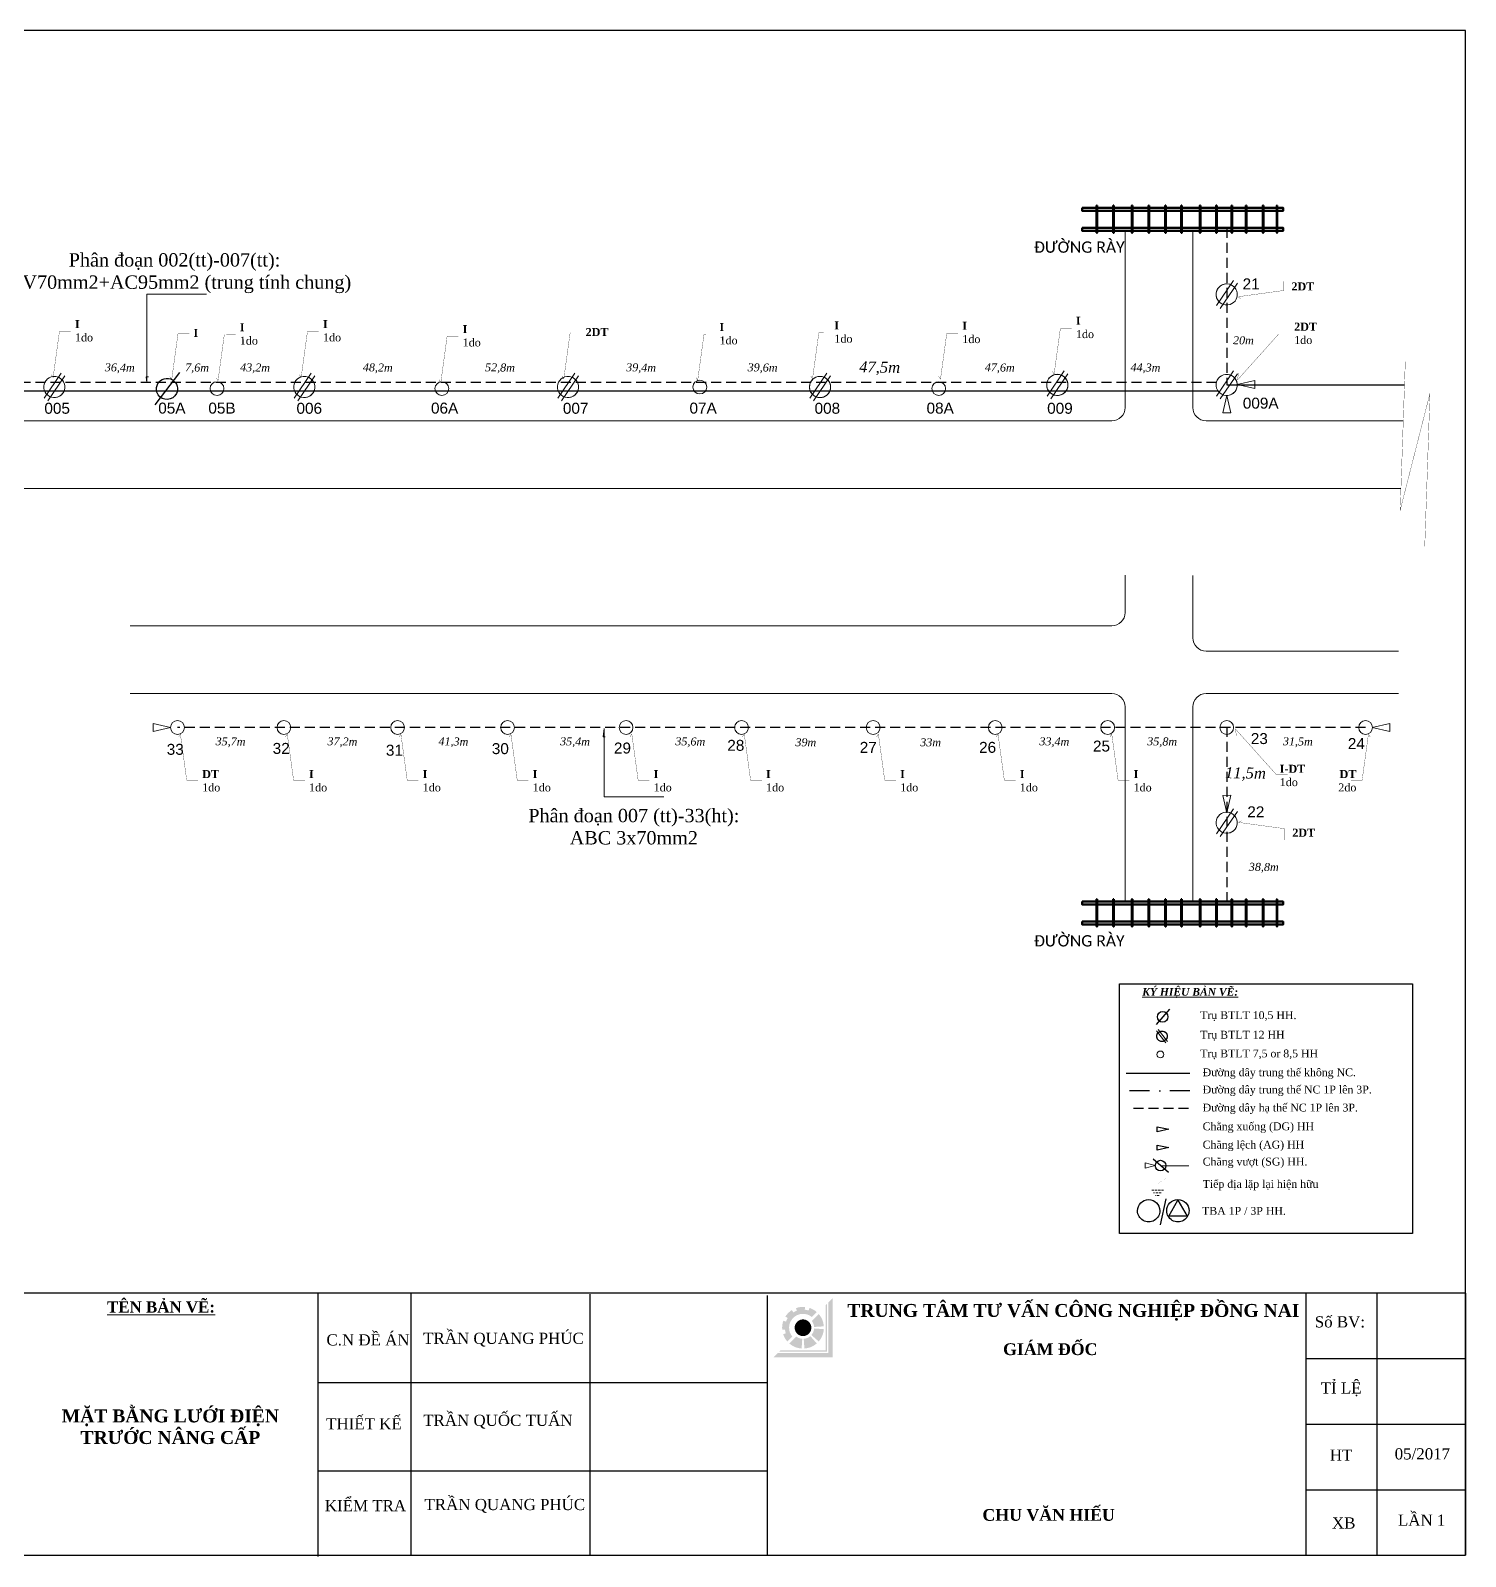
# Model space of a CAD drawing. Header units: metres. Extents: x 429925 to 893472, y 1245258 to 2552490.
# Drawn here: x 441184 to 441722, y 1260854 to 1261426 of the extents above; entities that cross this region are included whole.
import ezdxf

# ---------------------------------------------------------------- set-up
doc = ezdxf.new("R2010")
doc.units = ezdxf.units.M
doc.linetypes.add('DASHDOT', pattern=[1, 0.5, -0.25, 0, -0.25])
doc.linetypes.add('DASHED2', pattern=[0.375, 0.25, -0.125])
doc.layers.add('duong', color=2, linetype='Continuous', lineweight=15)
doc.layers.add('duong bao', color=3, linetype='Continuous', lineweight=13)
doc.layers.add('Khung ten', color=7, linetype='Continuous')
doc.layers.add('KHUNGBANVE', color=6, linetype='Continuous')
doc.styles.get("Standard").update_dxf_attribs({"font": 'arial.ttf'})
doc.styles.add('Unicode', font='times.ttf')

# ---------------------------------------------------------------- blocks, each defined once
blk = doc.blocks.new('A$C6542344A')
at = {"color": 9, "linetype": 'Continuous'}
for p, q in [((7.45, 9.82), (0, 1.2)), ((8.7, 8.62), (1.25, 0))]:
    blk.add_line(p, q, dxfattribs=at)
for points in [[(0.3, 4.92, -1), (8.24, 4.92, -1)], [(4.27, 0.95, -1), (4.27, 8.89, -1)]]:
    blk.add_lwpolyline(points, format="xyb", close=True, dxfattribs=at)
blk = doc.blocks.new('A$C46BF4DDC')
at = {"color": 9, "linetype": 'Continuous'}
blk.add_line((9.91, 11.46), (0, 0), dxfattribs=at)
blk.add_lwpolyline([(0.89, 5.61, -1), (8.82, 5.61, -1)], format="xyb", close=True, dxfattribs=at)
blk = doc.blocks.new('A$C7B825D87')
at = {"layer": 'duong bao', "color": 1, "linetype": 'DASHED2', "lineweight": 20, "ltscale": 4}
for p, q in [((1.21, 2.48), (7.13, 2.48)), ((2.41, 1.31), (5.91, 1.31)), ((3.34, 0), (4.99, 0))]:
    blk.add_line(p, q, dxfattribs=at)
at = {"layer": 'duong bao', "color": 1, "linetype": 'DASHED2', "lineweight": 20, "ltscale": 4, "const_width": 0.0325}
blk.add_lwpolyline([(0.01, 8.11), (4.17, 5.43), (4.17, 2.48)], dxfattribs=at)

msp = doc.modelspace()

# ---------------------------------------------------------------- hatches: boundary and pattern name
at = {"layer": 'duong bao', "lineweight": 50, "ltscale": 2}
h = msp.add_hatch(color=256, dxfattribs=at)
h.paths.add_polyline_path([(441607.48, 1261047, -1), (441608.25, 1261050.89, -1)], flags=17)
h.paths.add_polyline_path([(441608.25, 1261050.89, 1), (441607.48, 1261047, 1)], flags=17)
at = {"layer": 'Khung ten'}
h = msp.add_hatch(color=160, dxfattribs=at)
h.paths.add_polyline_path([(441484.4, 1260950.74), (441482.84, 1260949.17), (441482.84, 1260930.19), (441463.85, 1260930.19), (441462.29, 1260928.63), (441484.4, 1260928.63)])
h.paths.add_polyline_path([(441482.32, 1260948.65), (441481.8, 1260948.13), (441481.8, 1260931.23), (441464.9, 1260931.23), (441464.37, 1260930.71), (441482.32, 1260930.71)], flags=17)
for color, points in [(160, [(441478.49, 1260945.57, 0.10032), (441475.8, 1260947.11), (441475.47, 1260946.12, 0.055263), (441474.01, 1260946.43), (441474.11, 1260947.46, 0.110865), (441470.71, 1260947.04), (441471.06, 1260946.06, 0.055263), (441469.72, 1260945.41), (441469.16, 1260946.29, 0.110865), (441466.74, 1260943.87), (441467.62, 1260943.31, 0.055263), (441466.97, 1260941.97), (441465.98, 1260942.32, 0.110865), (441465.56, 1260938.92), (441466.6, 1260939.02, 0.055263), (441466.91, 1260937.56), (441465.92, 1260937.23, 0.10032), (441467.46, 1260934.53), (441469.31, 1260936.38, -0.904534), (441476.64, 1260943.72)]), (1, [(441476.47, 1260939.68, 1), (441470.22, 1260939.68, 1)])]:
    msp.add_hatch(color=color, dxfattribs=at).paths.add_polyline_path(points)
h = msp.add_hatch(color=104, dxfattribs=at)
h.paths.add_polyline_path([(441479.23, 1260944.83), (441476.64, 1260942.24, -0.149436), (441477.51, 1260939.96), (441481.15, 1260940.2, 0.16445)])
h.paths.add_polyline_path([(441481.15, 1260939.16), (441477.51, 1260939.4, -0.16445), (441476.48, 1260936.94), (441479.23, 1260934.53, 0.16445)])
h.paths.add_polyline_path([(441478.49, 1260933.8), (441476.09, 1260936.54, -0.16445), (441473.62, 1260935.52), (441473.87, 1260931.88, 0.16445)])
h.paths.add_polyline_path([(441472.82, 1260931.88), (441473.07, 1260935.52, -0.149436), (441470.79, 1260936.39), (441468.2, 1260933.8, 0.16445)])

# ---------------------------------------------------------------- linework, layer by layer
at = {"color": 4, "linetype": 'Continuous', "lineweight": 18}
for p, q in [((441619.44, 1261284.62), (441619.44, 1261351.07)), ((441594.04, 1261284.62), (441594.04, 1261350.72)), ((441227.5, 1261327.18), (441249.8, 1261327.18)), ((440909.42, 1261279.62), (441589.04, 1261279.62)), ((441574.82, 1261279.62), (441589.04, 1261279.62)), ((441588.9, 1261279.62), (441589.04, 1261279.62)), ((441624.44, 1261279.62), (441696.82, 1261279.62)), ((441624.44, 1261279.62), (441698.29, 1261279.62)), ((441168.42, 1261254.22), (441697.41, 1261254.22)), ((441594.04, 1261207.79), (441594.04, 1261221.78)), ((441619.44, 1261198.31), (441619.44, 1261221.61)), ((441594.04, 1261207.79), (441594.04, 1261218.66)), ((441619.44, 1261198.31), (441619.44, 1261209.18)), ((441221.2, 1261202.79), (441589.04, 1261202.79)), ((441624.44, 1261193.31), (441696.56, 1261193.31)), ((441221.2, 1261177.39), (441589.04, 1261177.39)), ((441624.44, 1261177.39), (441696.56, 1261177.39)), ((441594.04, 1261099.44), (441594.04, 1261172.39)), ((441619.44, 1261099.44), (441619.44, 1261172.39)), ((441398.84, 1261138.7), (441421.15, 1261138.7))]:
    msp.add_line(p, q, dxfattribs=at)
at = {"color": 5, "linetype": 'DASHED2', "lineweight": 30, "ltscale": 15}
for p, q in [((441632.14, 1261351.99), (441632.14, 1261293.11)), ((441628.27, 1261294.02), (440972.92, 1261294.02)), ((441684.19, 1261164.69), (441238.93, 1261164.69)), ((441632.14, 1261164.89), (441632.14, 1261098.32)), ((441597.18, 1261021.98), (441618.38, 1261021.98))]:
    msp.add_line(p, q, dxfattribs=at)
at = {"color": 1, "lineweight": 30, "ltscale": 15}
for p, q in [((441628.93, 1261290.77), (440920.89, 1261290.77)), ((441632.14, 1261293.11), (441698.75, 1261293.11)), ((441618.35, 1261034.95), (441594.51, 1261034.95))]:
    msp.add_line(p, q, dxfattribs=at)
at = {"color": 1, "linetype": 'DASHDOT', "lineweight": 30, "ltscale": 15}
msp.add_line((441618.35, 1261028.49), (441594.51, 1261028.49), dxfattribs=at)
at = {"color": 7, "linetype": 'Continuous'}
msp.add_line((441609.26, 1260988.01), (441607.18, 1260978.24), dxfattribs=at)
at = {"color": 9, "linetype": 'Continuous'}
msp.add_lwpolyline([(440908.8, 1260854.45), (441721.6, 1260854.45), (441721.6, 1261425.95), (440908.8, 1261425.95)], close=True, dxfattribs=at)
at = {"color": 4, "linetype": 'Continuous', "lineweight": 18}
for points in [[(441228.05, 1261296.12), (441227.16, 1261296.15), (441227.5, 1261294.02), (441227.5, 1261327.18)], [(441636.1, 1261293.22), (441642.62, 1261291.74), (441642.61, 1261294.72), (441636.1, 1261293.22)], [(441632.14, 1261289.1), (441630.66, 1261282.59), (441633.64, 1261282.59), (441632.14, 1261289.1)], [(441236.3, 1261164.67), (441229.79, 1261163.19), (441229.8, 1261166.18), (441236.3, 1261164.67)], [(441399.18, 1261161.24), (441398.41, 1261161.24), (441398.84, 1261164.3), (441398.84, 1261138.7)], [(441686.7, 1261164.67), (441693.21, 1261163.19), (441693.2, 1261166.18), (441686.7, 1261164.67)], [(441632.21, 1261132.75), (441633.69, 1261139.26), (441630.7, 1261139.25), (441632.21, 1261132.75)]]:
    msp.add_lwpolyline(points, dxfattribs=at)
for points in [[(441251.16, 1261291.73, -1), (441256.32, 1261291.73, -1)], [(441335.43, 1261291.73, -1), (441340.59, 1261291.73, -1)], [(441432.11, 1261292.32, -1), (441437.27, 1261292.32, -1)], [(441475.77, 1261292.32, -1), (441483.71, 1261292.32, -1)], [(441521.61, 1261291.73, -1), (441526.77, 1261291.73, -1)], [(441564.67, 1261293.11, -1), (441572.61, 1261293.11, -1)], [(441236.35, 1261164.69, -1), (441241.51, 1261164.69, -1)], [(441276.25, 1261164.69, -1), (441281.41, 1261164.69, -1)], [(441318.84, 1261164.69, -1), (441324, 1261164.69, -1)], [(441360.08, 1261164.69, -1), (441365.24, 1261164.69, -1)], [(441404.47, 1261164.69, -1), (441409.63, 1261164.69, -1)], [(441447.73, 1261164.69, -1), (441452.89, 1261164.69, -1)], [(441497.07, 1261164.69, -1), (441502.22, 1261164.69, -1)], [(441542.8, 1261164.69, -1), (441547.96, 1261164.69, -1)], [(441584.94, 1261164.69, -1), (441590.1, 1261164.69, -1)], [(441629.56, 1261164.69, -1), (441634.72, 1261164.69, -1)], [(441681.61, 1261164.69, -1), (441686.77, 1261164.69, -1)], [(441605.98, 1261042.12, -1), (441608.56, 1261042.12, -1)]]:
    msp.add_lwpolyline(points, format="xyb", close=True, dxfattribs=at)
at = {"color": 7, "linetype": 'Continuous'}
for points in [[(441591.99, 1261068.62), (441701.7, 1261068.62), (441701.7, 1260975.04), (441591.99, 1260975.04)], [(441606.06, 1261015.01), (441610.45, 1261014.06), (441606.06, 1261013.11)], [(441606.06, 1261008.17), (441610.45, 1261007.22), (441606.06, 1261006.27)], [(441610.38, 1260981.49), (441613.84, 1260987.49), (441617.3, 1260981.49)]]:
    msp.add_lwpolyline(points, close=True, dxfattribs=at)
at = {"color": 9, "linetype": 'Continuous'}
for points in [[(441607.48, 1261047, -1), (441608.25, 1261050.89, -1)], [(441609.81, 1261048.56, -1), (441605.92, 1261049.33, -1)]]:
    msp.add_lwpolyline(points, format="xyb", close=True, dxfattribs=at)
at = {"color": 4, "linetype": 'Continuous', "lineweight": 18}
msp.add_lwpolyline([(441605.36, 1261000.45), (441601.63, 1260999.46), (441601.63, 1261001.45)], close=True, dxfattribs=at)
at = {"color": 7, "linetype": 'Continuous'}
for points in [[(441598.7, 1260983.53, -1), (441607.09, 1260983.56, -1)], [(441609.63, 1260983.53, -1), (441618.02, 1260983.56, -1)]]:
    msp.add_lwpolyline(points, format="xyb", close=True, dxfattribs=at)
at = {"color": 4, "linetype": 'Continuous', "lineweight": 18}
for centre, start, end in [((441589.04, 1261284.62), 270, 0), ((441624.44, 1261284.62), 180, 270), ((441589.04, 1261207.79), 270, 0), ((441624.44, 1261198.31), 180, 270), ((441589.04, 1261172.39), 0, 90), ((441624.44, 1261172.39), 90, 180)]:
    msp.add_arc(centre, 5, start, end, dxfattribs=at)
at = {"layer": 'duong bao', "lineweight": 18, "ltscale": 2}
msp.add_line((441617.99, 1261000.4), (441607.4, 1261000.4), dxfattribs=at)
at = {"layer": 'duong bao', "lineweight": 50, "ltscale": 2}
for points in [[(441577.99, 1261359.49), (441653.26, 1261359.49), (441653.26, 1261358.36), (441577.99, 1261358.36)], [(441583.59, 1261360.33), (441583.34, 1261360.33), (441583.34, 1261350.15), (441583.59, 1261350.15)], [(441589.88, 1261360.33), (441589.63, 1261360.33), (441589.63, 1261350.15), (441589.88, 1261350.15)], [(441596.78, 1261360.33), (441596.54, 1261360.33), (441596.54, 1261350.15), (441596.78, 1261350.15)], [(441603.07, 1261360.33), (441602.83, 1261360.33), (441602.83, 1261350.15), (441603.07, 1261350.15)], [(441609.37, 1261360.33), (441609.12, 1261360.33), (441609.12, 1261350.15), (441609.37, 1261350.15)], [(441615.35, 1261360.33), (441615.11, 1261360.33), (441615.11, 1261350.15), (441615.35, 1261350.15)], [(441622.26, 1261360.33), (441622.01, 1261360.33), (441622.01, 1261350.15), (441622.26, 1261350.15)], [(441628.39, 1261360.33), (441628.15, 1261360.33), (441628.15, 1261350.15), (441628.39, 1261350.15)], [(441634.23, 1261360.33), (441633.98, 1261360.33), (441633.98, 1261350.15), (441634.23, 1261350.15)], [(441639.6, 1261360.33), (441639.35, 1261360.33), (441639.35, 1261350.15), (441639.6, 1261350.15)], [(441645.89, 1261360.33), (441645.64, 1261360.33), (441645.64, 1261350.15), (441645.89, 1261350.15)], [(441651.1, 1261360.33), (441650.86, 1261360.33), (441650.86, 1261350.15), (441651.1, 1261350.15)], [(441577.99, 1261351.99), (441653.26, 1261351.99), (441653.26, 1261350.86), (441577.99, 1261350.86)], [(441577.99, 1261099.44), (441653.26, 1261099.44), (441653.26, 1261098.32), (441577.99, 1261098.32)], [(441583.59, 1261100.29), (441583.34, 1261100.29), (441583.34, 1261090.11), (441583.59, 1261090.11)], [(441589.88, 1261100.29), (441589.63, 1261100.29), (441589.63, 1261090.11), (441589.88, 1261090.11)], [(441596.78, 1261100.29), (441596.54, 1261100.29), (441596.54, 1261090.11), (441596.78, 1261090.11)], [(441603.07, 1261100.29), (441602.83, 1261100.29), (441602.83, 1261090.11), (441603.07, 1261090.11)], [(441609.37, 1261100.29), (441609.12, 1261100.29), (441609.12, 1261090.11), (441609.37, 1261090.11)], [(441615.35, 1261100.29), (441615.11, 1261100.29), (441615.11, 1261090.11), (441615.35, 1261090.11)], [(441622.26, 1261100.29), (441622.01, 1261100.29), (441622.01, 1261090.11), (441622.26, 1261090.11)], [(441628.39, 1261100.29), (441628.15, 1261100.29), (441628.15, 1261090.11), (441628.39, 1261090.11)], [(441634.23, 1261100.29), (441633.98, 1261100.29), (441633.98, 1261090.11), (441634.23, 1261090.11)], [(441639.6, 1261100.29), (441639.35, 1261100.29), (441639.35, 1261090.11), (441639.6, 1261090.11)], [(441645.89, 1261100.29), (441645.64, 1261100.29), (441645.64, 1261090.11), (441645.89, 1261090.11)], [(441651.1, 1261100.29), (441650.86, 1261100.29), (441650.86, 1261090.11), (441651.1, 1261090.11)], [(441577.99, 1261091.94), (441653.26, 1261091.94), (441653.26, 1261090.82), (441577.99, 1261090.82)]]:
    msp.add_lwpolyline(points, close=True, dxfattribs=at)
at = {"layer": 'duong bao', "color": 4, "lineweight": 15, "ltscale": 2, "const_width": 0.1}
for points in [[(441637.36, 1261325.47), (441636.34, 1261326.15), (441653.57, 1261328.51), (441653.59, 1261332.73)], [(441191.65, 1261296.93), (441192.33, 1261295.91), (441194.69, 1261313.14), (441198.91, 1261313.16)], [(441236.08, 1261296.15), (441236.77, 1261295.13), (441239.13, 1261312.36), (441243.34, 1261312.37)], [(441253.44, 1261295.74), (441254.12, 1261294.72), (441256.48, 1261311.95), (441260.7, 1261311.97)], [(441284.6, 1261296.95), (441285.28, 1261295.93), (441287.64, 1261313.16), (441291.86, 1261313.17)], [(441336.93, 1261295.05), (441337.62, 1261294.03), (441339.97, 1261311.26), (441344.19, 1261311.28)], [(441383.04, 1261296.47), (441383.72, 1261295.45), (441386.08, 1261312.68), (441390.3, 1261312.7)], [(441433.2, 1261295.84), (441433.88, 1261294.82), (441436.24, 1261312.05), (441440.46, 1261312.07)], [(441476.24, 1261296.46), (441476.92, 1261295.44), (441479.28, 1261312.67), (441483.5, 1261312.69)], [(441524.19, 1261296.31), (441524.87, 1261295.29), (441527.23, 1261312.52), (441531.45, 1261312.54)], [(441566.76, 1261298.18), (441567.45, 1261297.16), (441569.81, 1261314.39), (441574.02, 1261314.4)], [(441636.58, 1261297.61), (441636.15, 1261294.94), (441651.61, 1261312.18), (441655.82, 1261312.2)], [(441239.35, 1261161.15), (441240.03, 1261162.17), (441242.39, 1261144.94), (441246.61, 1261144.92)], [(441279.4, 1261161.15), (441280.08, 1261162.17), (441282.44, 1261144.94), (441286.66, 1261144.92)], [(441321.98, 1261161.15), (441322.66, 1261162.17), (441325.02, 1261144.94), (441329.23, 1261144.92)], [(441363.21, 1261161.15), (441363.89, 1261162.17), (441366.25, 1261144.94), (441370.47, 1261144.92)], [(441408.52, 1261161.15), (441409.2, 1261162.17), (441411.56, 1261144.94), (441415.78, 1261144.92)], [(441450.66, 1261161.15), (441451.34, 1261162.17), (441453.7, 1261144.94), (441457.92, 1261144.92)], [(441500.92, 1261161.15), (441501.6, 1261162.17), (441503.96, 1261144.94), (441508.17, 1261144.92)], [(441545.75, 1261161.15), (441546.43, 1261162.17), (441548.79, 1261144.94), (441553.01, 1261144.92)], [(441588.38, 1261161.15), (441589.06, 1261162.17), (441591.42, 1261144.94), (441595.63, 1261144.92)], [(441635.79, 1261161.5), (441635.36, 1261164.17), (441650.81, 1261146.92), (441655.03, 1261146.91)], [(441685.92, 1261161.15), (441685.24, 1261162.17), (441682.88, 1261144.94), (441678.66, 1261144.92)], [(441637.69, 1261129.79), (441636.67, 1261129.1), (441653.9, 1261126.75), (441653.92, 1261122.53)]]:
    msp.add_lwpolyline(points, dxfattribs=at)
at = {"layer": 'duong bao', "lineweight": 50, "ltscale": 2, "const_width": 0.1}
msp.add_lwpolyline([(441699.06, 1261301.92), (441697.14, 1261246.14), (441708.3, 1261289.95), (441706.35, 1261232.6)], dxfattribs=at)
at = {"layer": 'KHUNGBANVE', "color": 2}
for p, q in [((441721.6, 1260952.61), (440908.8, 1260952.61)), ((441291.59, 1260853.93), (441291.59, 1260952.61)), ((441326.49, 1260854.15), (441326.49, 1260952.61)), ((441393.57, 1260854.45), (441393.57, 1260952.31)), ((441460.03, 1260854.45), (441460.03, 1260951.79)), ((441661.96, 1260854.23), (441661.96, 1260952.61)), ((441688.47, 1260854.23), (441688.47, 1260952.61)), ((441721.6, 1260952.61), (441721.6, 1260854.45)), ((441721.6, 1260928.02), (441661.96, 1260928.02)), ((441460.03, 1260918.97), (441291.59, 1260918.97)), ((441721.6, 1260903.42), (441661.96, 1260903.42)), ((441460.03, 1260885.91), (441291.59, 1260885.91)), ((441721.6, 1260878.83), (441661.96, 1260878.83)), ((440908.8, 1260854.45), (441721.6, 1260854.45))]:
    msp.add_line(p, q, dxfattribs=at)

# ---------------------------------------------------------------- block references
at = {"color": 4, "linetype": 'Continuous', "lineweight": 18, "rotation": 3.556768670584676}
msp.add_blockref('A$C46BF4DDC', (441230.5, 1261285.7), dxfattribs=at)
at = {"color": 4, "linetype": 'Continuous', "lineweight": 18, "yscale": 0.5, "zscale": 0.5}
for p, xscale, rotation in [((441605.7, 1261053.41), 0.5000000000041764, 359.9423113320694), ((441604.54, 1261002.88), 0.5000000000211088, 269.9863334116617)]:
    msp.add_blockref('A$C46BF4DDC', p, dxfattribs=dict(at, xscale=xscale, rotation=rotation))
at = {"layer": 'duong bao', "lineweight": 50, "ltscale": 2, "rotation": 6.606267553562861}
for p in [(441628.46, 1261321.64), (441189.11, 1261286.94), (441282.77, 1261286.94), (441381.6, 1261286.94), (441476.06, 1261286.94), (441564.96, 1261287.73), (441628.46, 1261287.73), (441628.46, 1261123.63)]:
    msp.add_blockref('A$C6542344A', p, dxfattribs=at)
at = {"layer": 'duong bao', "lineweight": 50, "ltscale": 2, "xscale": 0.4999999999677948, "yscale": 0.5, "zscale": 0.5, "rotation": 78.73382310779768}
msp.add_blockref('A$C6542344A', (441609.86, 1261046.37), dxfattribs=at)
at = {"layer": 'duong bao', "lineweight": 50, "ltscale": 2, "xscale": -0.8000000000029104, "yscale": 0.7999999999883585, "zscale": 0.8}
msp.add_blockref('A$C7B825D87', (441609.45, 1260989.25), dxfattribs=at)

# ---------------------------------------------------------------- texts
at = {"color": 4, "linetype": 'Continuous', "lineweight": 18, "attachment_point": 5}
for s, insert, char_height, width in [('\\C7;\\fCalibri|b0|i0|;\\H4.2333171844482;ĐƯỜNG RÀY', (441576.88, 1261344.74), 4.2333, 63.5), ('{\\fTimes New Roman|b0|i0|c0|p18;\\C7;Phân đoạn 002(tt)-007(tt):\\P2AV70mm2+AC95mm2 (trung tính chung)}', (441237.82, 1261334.98), 5, 150.7075), ('{\\fArial Unicode MS|b0|i0|c0|p34;\\C7;21}', (441641.28, 1261330.97), 4.1093, 22.225), ('{\\fArial Unicode MS|b0|i0|c0|p34;\\C7;009A}', (441644.87, 1261286.24), 4.1093, 22.225), ('{\\fArial Unicode MS|b0|i0|c0|p34;\\C7;005}', (441193.84, 1261284.32), 4.1093, 22.225), ('{\\fArial Unicode MS|b0|i0|c0|p34;\\C7;05A}', (441236.83, 1261284.38), 4.1093, 22.225), ('{\\fArial Unicode MS|b0|i0|c0|p34;\\C7;05B}', (441255.61, 1261284.38), 4.1093, 22.225), ('{\\fArial Unicode MS|b0|i0|c0|p34;\\C7;006}', (441288.32, 1261284.32), 4.1093, 22.225), ('{\\fArial Unicode MS|b0|i0|c0|p34;\\C7;06A}', (441339.04, 1261284.38), 4.1093, 22.225), ('{\\fArial Unicode MS|b0|i0|c0|p34;\\C7;007}', (441388.15, 1261284.32), 4.1093, 22.225), ('{\\fArial Unicode MS|b0|i0|c0|p34;\\C7;07A}', (441435.92, 1261284.38), 4.1093, 22.225), ('{\\fArial Unicode MS|b0|i0|c0|p34;\\C7;008}', (441482.47, 1261284.32), 4.1093, 22.225), ('{\\fArial Unicode MS|b0|i0|c0|p34;\\C7;08A}', (441524.75, 1261284.38), 4.1093, 22.225), ('{\\fArial Unicode MS|b0|i0|c0|p34;\\C7;009}', (441569.64, 1261284.32), 4.1093, 22.225), ('{\\fArial Unicode MS|b0|i0|c0|p34;\\C7;23}', (441644.35, 1261160.5), 4.1093, 22.225), ('{\\fArial Unicode MS|b0|i0|c0|p34;\\C7;33}', (441238.1, 1261156.47), 4.1093, 22.225), ('{\\fArial Unicode MS|b0|i0|c0|p34;\\C7;32}', (441277.8, 1261156.82), 4.1093, 22.225), ('{\\fArial Unicode MS|b0|i0|c0|p34;\\C7;31}', (441320.22, 1261156.13), 4.1093, 22.225), ('{\\fArial Unicode MS|b0|i0|c0|p34;\\C7;30}', (441359.92, 1261156.73), 4.1093, 22.225), ('{\\fArial Unicode MS|b0|i0|c0|p34;\\C7;29}', (441405.69, 1261156.96), 4.1093, 22.225), ('{\\fArial Unicode MS|b0|i0|c0|p34;\\C7;28}', (441448.17, 1261157.97), 4.1093, 22.225), ('{\\fArial Unicode MS|b0|i0|c0|p34;\\C7;27}', (441497.8, 1261157.24), 4.1093, 22.225), ('{\\fArial Unicode MS|b0|i0|c0|p34;\\C7;26}', (441542.52, 1261157.21), 4.1093, 22.225), ('{\\fArial Unicode MS|b0|i0|c0|p34;\\C7;25}', (441585.21, 1261157.69), 4.1093, 22.225), ('{\\fArial Unicode MS|b0|i0|c0|p34;\\C7;24}', (441680.71, 1261158.65), 4.1093, 22.225), ('{\\fTimes New Roman|b0|i0|c0|p18;\\C7;Phân đoạn 007 (tt)-33(ht):\\PABC 3x70mm2}', (441409.95, 1261127.47), 5, 150.7075), ('{\\fArial Unicode MS|b0|i0|c0|p34;\\C7;22}', (441643.04, 1261133.07), 4.1093, 22.225), ('\\C7;\\fCalibri|b0|i0|;\\H4.2333171844482;ĐƯỜNG RÀY', (441576.88, 1261084.69), 4.2333, 63.5), ('\\C7;\\fTimes New Roman|b1|i1|;\\H2.8669647164643;\\LKÝ HIỆU BẢN VẼ\\l\\L:\\l', (441618.45, 1261065.15), 2.867, 49.2057)]:
    msp.add_mtext(s, dxfattribs=dict(at, insert=insert, char_height=char_height, width=width))
at = {"color": 4, "linetype": 'Continuous', "lineweight": 18}
for s, insert, char_height, width, attachment_point, rotation in [('{\\fTimes New Roman|b1|i0|c0|p18;\\C7;2DT}', (441656.38, 1261330.01), 3, 24.4669, 4, 359.9003), ('{\\fTimes New Roman|b1|i0|c0|p18;\\C7;I\\P\\fTimes New Roman|b0|i0|c0|p18;1do}', (441200.49, 1261313.38), 3, 24.4669, 4, 0.0997), ('{\\fTimes New Roman|b1|i0|c0|p18;\\C7;I\\P\\fTimes New Roman|b0|i0|c0|p18;1do}', (441293.44, 1261313.39), 3, 24.4669, 4, 0.0997), ('{\\fTimes New Roman|b1|i0|c0|p18;\\C7;I\\P\\fTimes New Roman|b0|i0|c0|p18;1do}', (441485.09, 1261312.91), 3, 24.4669, 4, 0.0997), ('{\\fTimes New Roman|b1|i0|c0|p18;\\C7;I\\P\\fTimes New Roman|b0|i0|c0|p18;1do}', (441533.03, 1261312.75), 3, 24.4669, 4, 0.0997), ('{\\fTimes New Roman|b1|i0|c0|p18;\\C7;I\\P\\fTimes New Roman|b0|i0|c0|p18;1do}', (441575.61, 1261314.62), 3, 24.4669, 4, 0.0997), ('{\\fTimes New Roman|b1|i0|c0|p18;\\C7;I}', (441244.93, 1261312.59), 3, 24.4669, 4, 0.0997), ('{\\fTimes New Roman|b1|i0|c0|p18;\\C7;I\\P\\fTimes New Roman|b0|i0|c0|p18;1do}', (441262.28, 1261312.18), 3, 24.4669, 4, 0.0997), ('{\\fTimes New Roman|b1|i0|c0|p18;\\C7;I\\P\\fTimes New Roman|b0|i0|c0|p18;1do}', (441345.78, 1261311.49), 3, 24.4669, 4, 0.0997), ('{\\fTimes New Roman|b1|i0|c0|p18;\\C7;2DT}', (441391.88, 1261312.92), 3, 24.4669, 4, 0.0997), ('{\\fTimes New Roman|b1|i0|c0|p18;\\C7;I\\P\\fTimes New Roman|b0|i0|c0|p18;1do}', (441442.04, 1261312.28), 3, 24.4669, 4, 0.0997), ('{\\fTimes New Roman|b0|i1|c0|p18;\\C7;20m}', (441638.39, 1261309.81), 3, 22.225, 5, 359.1902), ('{\\fTimes New Roman|b1|i0|c0|p18;\\C7;2DT\\P\\fTimes New Roman|b0|i0|c0|p18;1do}', (441657.41, 1261312.41), 3, 24.4669, 4, 0.0997), ('{\\fTimes New Roman|b0|i1|c0|p18;\\C7;36,4m}', (441217.31, 1261299.29), 3, 22.225, 5, 359.1902), ('{\\fTimes New Roman|b0|i1|c0|p18;\\C7;7,6m}', (441246.29, 1261299.29), 3, 22.225, 5, 359.1902), ('{\\fTimes New Roman|b0|i1|c0|p18;\\C7;43,2m}', (441268, 1261299.29), 3, 22.225, 5, 359.1902), ('{\\fTimes New Roman|b0|i1|c0|p18;\\C7;48,2m}', (441313.99, 1261299.29), 3, 22.225, 5, 359.1902), ('{\\fTimes New Roman|b0|i1|c0|p18;\\C7;52,8m}', (441359.78, 1261299.29), 3, 22.225, 5, 359.1902), ('{\\fTimes New Roman|b0|i1|c0|p18;\\C7;39,4m}', (441412.67, 1261299.29), 3, 22.225, 5, 359.1902), ('{\\fTimes New Roman|b0|i1|c0|p18;\\C7;39,6m}', (441458.19, 1261299.29), 3, 22.225, 5, 359.1902), ('{\\fTimes New Roman|b0|i1|c0|p18;\\C7;47,5m}', (441502.06, 1261299.29), 4.1093, 22.225, 5, 359.1902), ('{\\fTimes New Roman|b0|i1|c0|p18;\\C7;47,6m}', (441547.08, 1261299.29), 3, 22.225, 5, 359.1902), ('{\\fTimes New Roman|b0|i1|c0|p18;\\C7;44,3m}', (441601.68, 1261299.29), 3, 22.225, 5, 359.1902), ('{\\fTimes New Roman|b0|i1|c0|p18;\\C7;35,7m}', (441258.81, 1261159.11), 3, 22.225, 5, 359.1902), ('{\\fTimes New Roman|b0|i1|c0|p18;\\C7;37,2m}', (441300.75, 1261159.11), 3, 22.225, 5, 359.1902), ('{\\fTimes New Roman|b0|i1|c0|p18;\\C7;41,3m}', (441342.33, 1261159.11), 3, 22.225, 5, 359.1902), ('{\\fTimes New Roman|b0|i1|c0|p18;\\C7;35,4m}', (441387.91, 1261159.11), 3, 22.225, 5, 359.1902), ('{\\fTimes New Roman|b0|i1|c0|p18;\\C7;35,6m}', (441431.1, 1261159.11), 3, 22.225, 5, 359.1902), ('{\\fTimes New Roman|b0|i1|c0|p18;\\C7;39m}', (441474.39, 1261159.11), 3, 22.225, 5, 359.1902), ('{\\fTimes New Roman|b0|i1|c0|p18;\\C7;33m}', (441521.18, 1261159.11), 3, 22.225, 5, 359.1902), ('{\\fTimes New Roman|b0|i1|c0|p18;\\C7;33,4m}', (441567.53, 1261159.11), 3, 22.225, 5, 359.1902), ('{\\fTimes New Roman|b0|i1|c0|p18;\\C7;35,8m}', (441607.94, 1261159.11), 3, 22.225, 5, 359.1902), ('{\\fTimes New Roman|b0|i1|c0|p18;\\C7;31,5m}', (441658.79, 1261159.11), 3, 22.225, 5, 359.1902), ('{\\fTimes New Roman|b1|i0|c0|p18;\\C7;DT\\P\\fTimes New Roman|b0|i0|c0|p18;1do }', (441248.19, 1261144.71), 3, 24.4669, 4, 359.9003), ('{\\fTimes New Roman|b1|i0|c0|p18;\\C7;I\\P\\fTimes New Roman|b0|i0|c0|p18;1do }', (441288.24, 1261144.71), 3, 24.4669, 4, 359.9003), ('{\\fTimes New Roman|b1|i0|c0|p18;\\C7;I\\P\\fTimes New Roman|b0|i0|c0|p18;1do }', (441330.82, 1261144.71), 3, 24.4669, 4, 359.9003), ('{\\fTimes New Roman|b1|i0|c0|p18;\\C7;I\\P\\fTimes New Roman|b0|i0|c0|p18;1do}', (441372.05, 1261144.71), 3, 24.4669, 4, 359.9003), ('{\\fTimes New Roman|b1|i0|c0|p18;\\C7;I\\P\\fTimes New Roman|b0|i0|c0|p18;1do}', (441417.36, 1261144.71), 3, 24.4669, 4, 359.9003), ('{\\fTimes New Roman|b1|i0|c0|p18;\\C7;I\\P\\fTimes New Roman|b0|i0|c0|p18;1do}', (441459.5, 1261144.71), 3, 24.4669, 4, 359.9003), ('{\\fTimes New Roman|b1|i0|c0|p18;\\C7;I\\P\\fTimes New Roman|b0|i0|c0|p18;1do }', (441509.76, 1261144.71), 3, 24.4669, 4, 359.9003), ('{\\fTimes New Roman|b1|i0|c0|p18;\\C7;I\\P\\fTimes New Roman|b0|i0|c0|p18;1do }', (441554.59, 1261144.71), 3, 24.4669, 4, 359.9003), ('{\\fTimes New Roman|b1|i0|c0|p18;\\C7;I\\P\\fTimes New Roman|b0|i0|c0|p18;1do}', (441597.22, 1261144.71), 3, 24.4669, 4, 359.9003), ('{\\fTimes New Roman|b0|i1|c0|p18;\\C7;11,5m}', (441639.15, 1261147.18), 4.1093, 22.225, 5, 359.1902), ('{\\fTimes New Roman|b1|i0|c0|p18;\\C7;I-DT\\P\\fTimes New Roman|b0|i0|c0|p18;1do}', (441651.99, 1261146.69), 3, 24.4669, 4, 359.9003), ('{\\fTimes New Roman|b1|i0|c0|p18;\\C7;DT\\P\\fTimes New Roman|b0|i0|c0|p18;2do }', (441680.73, 1261144.71), 3, 24.4669, 6, 0.0997), ('{\\fTimes New Roman|b1|i0|c0|p18;\\C7;2DT}', (441656.71, 1261125.25), 3, 24.4669, 4, 0.0997), ('{\\fTimes New Roman|b0|i1|c0|p18;\\C7;38,8m}', (441646.01, 1261112.05), 3, 22.225, 5, 359.1902)]:
    msp.add_mtext(s, dxfattribs=dict(at, insert=insert, char_height=char_height, width=width, attachment_point=attachment_point, rotation=rotation))
at = {"char_height": 2.9352, "attachment_point": 4}
for s, insert, width in [('{\\fTimes New Roman|b0|i0|c0|p18;\\C7;Trụ BTLT 10,5 HH.}', (441622.18, 1261056.49), 78.7288), ('{\\fTimes New Roman|b0|i0|c0|p18;\\C7;Trụ BTLT 12 HH}', (441622.18, 1261049.16), 78.7288), ('{\\fTimes New Roman|b0|i0|c0|p18;\\C7;Trụ BTLT 7,5 or 8,5 HH}', (441622.18, 1261042.13), 78.7288), ('{\\fTimes New Roman|b0|i0|c0|p18;\\H1x;\\C7;Đường dây trung thế không NC.}', (441623.12, 1261034.95), 60.7348), ('{\\fTimes New Roman|b0|i0|c0|p18;\\C7;Đường dây trung thế NC 1P lên 3P.}', (441623.12, 1261028.49), 65.0554), ('{\\fTimes New Roman|b0|i0|c0|p18;\\C7;Đường dây hạ thế NC 1P lên 3P.}', (441623.12, 1261021.73), 69.8685), ('{\\fTimes New Roman|b0|i0|c0|p18;\\C7;Chằng xuống (DG) HH}', (441623.12, 1261014.69), 67.094), ('{\\fTimes New Roman|b0|i0|c0|p18;\\C7;Chằng lệch (AG) HH}', (441623.12, 1261007.85), 67.094), ('{\\fTimes New Roman|b0|i0|c0|p18;\\C7;Chằng vượt (SG) HH.}', (441623.12, 1261001.48), 67.094), ('{\\fTimes New Roman|b0|i0|c0|p18;\\C7;Tiếp địa lặp lại hiện hữu}', (441623.12, 1260993.11), 67.094), ('{\\fTimes New Roman|b0|i0|c0|p18;\\C7;TBA 1P / 3P HH.}', (441622.9, 1260983.45), 74)]:
    msp.add_mtext(s, dxfattribs=dict(at, insert=insert, width=width))
at = {"layer": 'duong', "attachment_point": 2, "style": 'Unicode'}
for s, insert, char_height, width in [('{\\fTimes New Roman|b1|i0|c0|p18;\\LTÊN BẢN VẼ:}', (441232.76, 1260949.56), 4.1939, 338.0455), ('{\\fTimes New Roman|b1|i0|c0|p18;TRUNG TÂM TƯ VẤN CÔNG NGHIỆP ĐỒNG NAI}', (441574.67, 1260948.59), 4.8561, 338.0455), ('TRẦN QUANG PHÚC', (441361.1, 1260937.82), 4.1939, 338.0455), ('Số BV:', (441674.55, 1260943.98), 4.194, 338.0455), ('C.N ĐỀ ÁN', (441310.33, 1260937.23), 4.194, 338.0455), ('{\\fTimes New Roman|b1|i0|c0|p18;GIÁM ĐỐC}', (441566, 1260933.85), 4.4146, 338.0455), ('TỈ LỆ', (441675.02, 1260919.19), 4.194, 338.0455), ('{\\fTimes New Roman|b1|i0|c163|p18;MẶT \\fTimes New Roman|b1|i0|c0|p18;BẰNG\\fTimes New Roman|b1|i0|c163|p18; \\fTimes New Roman|b1|i0|c0|p18;LƯỚI ĐIỆN TRƯỚC NÂNG CẤP}', (441236.26, 1260909.05), 4.85606, 83.9957), ('THIẾT KẾ', (441308.8, 1260905.77), 4.194, 338.0455), ('TRẦN QUỐC TUẤN', (441359, 1260907.07), 4.1939, 338.0455), ('HT', (441675, 1260894.03), 4.194, 338.0455), ('05/2017', (441705.46, 1260894.51), 4.194, 338.0455), ('KIỂM TRA', (441309.38, 1260875.07), 4.194, 338.0455), ('TRẦN QUANG PHÚC', (441361.6, 1260875.51), 4.1939, 338.0455), ('{\\fTimes New Roman|b1|i0|c0|p18;CHU VĂN HIẾU}', (441565.4, 1260871.72), 4.4146, 338.0455), ('LẦN 1', (441705.19, 1260869.64), 4.194, 338.0455), ('XB', (441675.97, 1260868.58), 4.194, 338.0455)]:
    msp.add_mtext(s, dxfattribs=dict(at, insert=insert, char_height=char_height, width=width))

doc.saveas('drawing.dxf')
